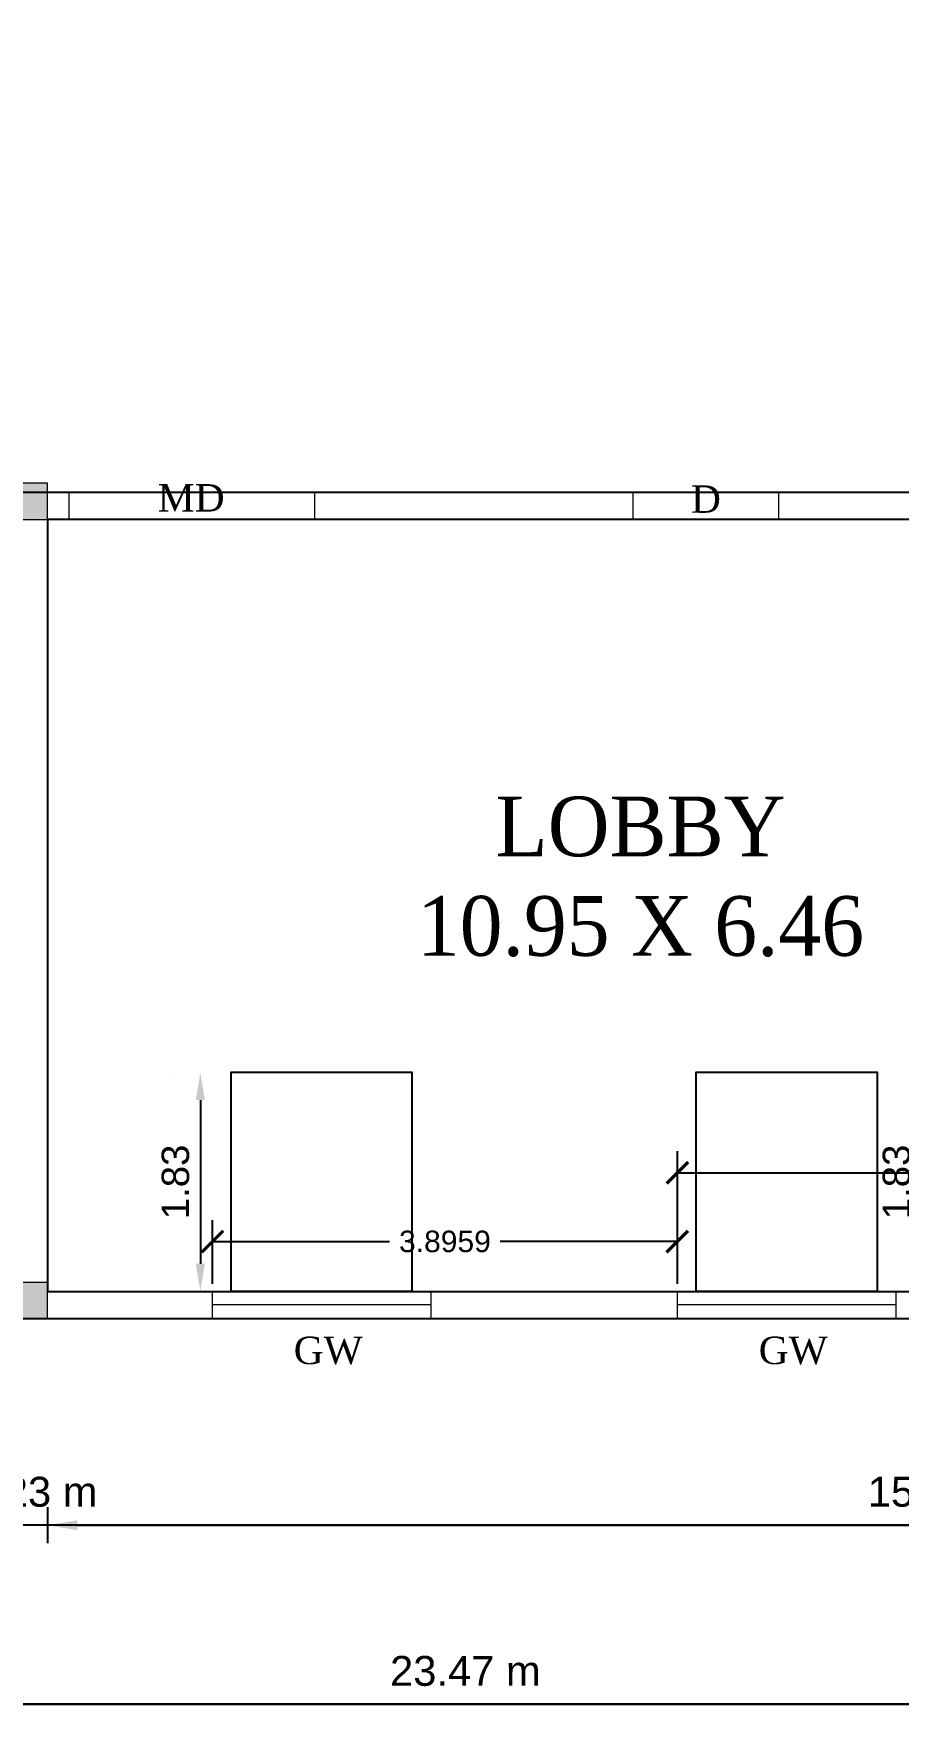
# Model space of a CAD drawing. Header units: metres. Extents: x -1561199 to -1560810, y 43748 to 43956.
# Drawn here: x -1560906.77 to -1560899.53, y 43808.43 to 43822.56 of the extents above; entities that cross this region are included whole.
import ezdxf

# ---------------------------------------------------------------- set-up
doc = ezdxf.new("R2010")
doc.units = ezdxf.units.M
doc.header["$LTSCALE"] = 750
doc.header["$MEASUREMENT"] = 0
doc.header["$PDMODE"] = 35
doc.header["$PDSIZE"] = 50
doc.layers.get('0').update_dxf_attribs({"lineweight": 5, "plot": 0})
doc.layers.get('Defpoints').update_dxf_attribs({"lineweight": 0})
doc.layers.add('BLK_1_COVERED_AREA', color=140, linetype='Continuous', plot=False)
for name, color, linetype in [('BLK_1_FLR_1_BLT_UP_AREA', 1, 'Continuous'), ('BLK_1_FLR_1_CARPET_AREA', 10, 'Continuous'), ('BLK_1_FLR_1_EXIT_WIDTH_DOOR', 2, 'Continuous'), ('BLK_1_FLR_1_REGULAR_ROOM_1', 117, 'Continuous'), ('BLK_1_FLR_1_REGULAR_ROOM_2', 117, 'Continuous'), ('BLK_1_FLR_1_ROOM_1_LIGHT_VENTILATION_1', 7, 'Continuous'), ('BLK_1_FLR_1_ROOM_2_LIGHT_VENTILATION_2', 7, 'Continuous')]:
    doc.layers.add(name, color=color, linetype=linetype)
doc.layers.add('column', color=242, linetype='Continuous', lineweight=25)
doc.layers.add('DIST_EXIT', color=7, linetype='Continuous', lineweight=0)
doc.styles.add('S', font='swiss.ttf')
doc.styles.get("Standard").update_dxf_attribs({"font": 'arial.ttf'})
doc.styles.add('style1', font='romans.shx', dxfattribs={"width": 0.95, "height": 200})
doc.dimstyles.new('METRIC', dxfattribs={"dimtxt": 0.45, "dimasz": 0.25, "dimexe": 0.15, "dimexo": 0.15, "dimgap": 0.15, "dimtad": 1, "dimzin": 0, "dimdsep": 46, "dimtxsty": 'S', "dimcen": 0, "dimclrd": 1, "dimclre": 1, "dimclrt": 5, "dimadec": 0, "dimazin": 2, "dimtfac": 1, "dimtix": 1, "dimtofl": 0, "dimtmove": 1, "dimatfit": 0, "dimfxl": 0, "dimtolj": 1, "dimtzin": 0, "dimarcsym": 0})
doc.dimstyles.new('STANDARD$0', dxfattribs={"dimscale": 0, "dimtxt": 9, "dimasz": 2, "dimexe": 2, "dimexo": 1, "dimgap": 0.5, "dimtad": 1, "dimdec": 1, "dimzin": 0, "dimdsep": 46, "dimlunit": 4, "dimtxsty": 'Standard', "dimblk1": 'ARCHTICK', "dimblk2": 'ARCHTICK', "dimsah": 1, "dimcen": 0, "dimdle": 1.5, "dimclrd": 1, "dimclre": 1, "dimclrt": 4, "dimadec": 0, "dimazin": 0, "dimtfac": 0.3, "dimtdec": 1, "dimtix": 1, "dimtmove": 0, "dimatfit": 3, "dimldrblk": 'ARCHTICK', "dimfxl": 0, "dimfrac": 2, "dimtolj": 1, "dimtzin": 0, "dimarcsym": 0})

# ---------------------------------------------------------------- blocks, each defined once
blk = doc.blocks.new('qwegwegwegwegwegwegwg')
at = {"layer": 'column', "lineweight": -2}
h = blk.add_hatch(color=256, dxfattribs=at)
h.dxf.hatch_style = 1
h.paths.add_polyline_path([(0, 0), (12, 0), (12, -24), (0, -24)])
blk.add_lwpolyline([(0, 0), (12, 0), (12, -24), (0, -24)], close=True, dxfattribs=at)
blk = doc.blocks.new('*D71')
at = {"color": 0, "lineweight": -2}
for p, q in [((-1560906.888, 43810.226), (-1560906.888, 43809.926)), ((-1560906.658, 43810.226), (-1560906.658, 43809.926)), ((-1560907.138, 43810.076), (-1560907.388, 43810.076)), ((-1560906.408, 43810.076), (-1560906.158, 43810.076))]:
    blk.add_line(p, q, dxfattribs=at)
at = {"color": 0}
for points in [[(-1560907.138, 43810.117), (-1560907.138, 43810.034), (-1560906.888, 43810.076)], [(-1560906.408, 43810.117), (-1560906.408, 43810.034), (-1560906.658, 43810.076)]]:
    blk.add_solid(points, dxfattribs=at)
at = {"layer": 'Defpoints', "color": 0}
for p in [(-1560906.888, 43814.849), (-1560906.658, 43814.849), (-1560906.658, 43810.076)]:
    blk.add_point(p, dxfattribs=at)
at = {"color": 0, "lineweight": -2, "insert": (-1560906.773, 43810.354), "char_height": 0.25, "attachment_point": 5, "style": 'S'}
blk.add_mtext('\\A1;0.23 m', dxfattribs=at)
blk = doc.blocks.new('*D72')
at = {"color": 0, "lineweight": -2}
for p, q in [((-1560906.658, 43810.226), (-1560906.658, 43809.926)), ((-1560891.652, 43810.226), (-1560891.652, 43809.926)), ((-1560906.408, 43810.076), (-1560891.902, 43810.076))]:
    blk.add_line(p, q, dxfattribs=at)
at = {"color": 0}
for points in [[(-1560906.408, 43810.117), (-1560906.408, 43810.034), (-1560906.658, 43810.076)], [(-1560891.902, 43810.117), (-1560891.902, 43810.034), (-1560891.652, 43810.076)]]:
    blk.add_solid(points, dxfattribs=at)
at = {"layer": 'Defpoints', "color": 0}
for p in [(-1560906.658, 43814.849), (-1560891.652, 43814.848), (-1560891.652, 43810.076)]:
    blk.add_point(p, dxfattribs=at)
at = {"color": 0, "lineweight": -2, "insert": (-1560899.155, 43810.354), "char_height": 0.25, "attachment_point": 5, "style": 'S'}
blk.add_mtext('\\A1;15.01 m', dxfattribs=at)
blk = doc.blocks.new('*D74')
at = {"color": 0, "lineweight": -2}
for p, q in [((-1560914.892, 43808.726), (-1560914.892, 43808.426)), ((-1560891.422, 43808.726), (-1560891.422, 43808.426)), ((-1560914.642, 43808.576), (-1560891.672, 43808.576))]:
    blk.add_line(p, q, dxfattribs=at)
at = {"color": 0}
for points in [[(-1560914.642, 43808.617), (-1560914.642, 43808.534), (-1560914.892, 43808.576)], [(-1560891.672, 43808.617), (-1560891.672, 43808.534), (-1560891.422, 43808.576)]]:
    blk.add_solid(points, dxfattribs=at)
at = {"layer": 'Defpoints', "color": 0}
for p in [(-1560914.892, 43814.544), (-1560891.422, 43814.544), (-1560891.422, 43808.576)]:
    blk.add_point(p, dxfattribs=at)
at = {"color": 0, "lineweight": -2, "insert": (-1560903.157, 43808.854), "char_height": 0.25, "attachment_point": 5, "style": 'S'}
blk.add_mtext('\\A1;23.47 m', dxfattribs=at)
blk = doc.blocks.new('_ArchTick')
at = {"color": 0, "linetype": 'ByBlock', "const_width": 0.15}
blk.add_lwpolyline([(-0.5, -0.5), (0.5, 0.5)], dxfattribs=at)
blk = doc.blocks.new('*D52')
at = {"layer": 'BLK_1_FLR_1_EXIT_WIDTH_DOOR', "color": 0, "lineweight": -2}
for p, q in [((-1560905.276, 43812.096), (-1560905.276, 43812.631)), ((-1560901.381, 43812.096), (-1560901.381, 43812.631)), ((-1560905.276, 43812.451), (-1560903.792, 43812.451)), ((-1560901.381, 43812.451), (-1560902.865, 43812.451))]:
    blk.add_line(p, q, dxfattribs=at)
at = {"layer": 'Defpoints', "color": 0}
for p in [(-1560905.276, 43812.451), (-1560905.276, 43812.034), (-1560901.381, 43812.034, 0)]:
    blk.add_point(p, dxfattribs=at)
at = {"layer": 'BLK_1_FLR_1_EXIT_WIDTH_DOOR', "color": 0, "lineweight": -2, "xscale": 0.18, "yscale": 0.18, "zscale": 0.18, "rotation": 180}
blk.add_blockref('_ArchTick', (-1560905.276, 43812.451), dxfattribs=at)
at = {"layer": 'BLK_1_FLR_1_EXIT_WIDTH_DOOR', "color": 0, "lineweight": -2, "xscale": 0.18, "yscale": 0.18, "zscale": 0.18}
blk.add_blockref('_ArchTick', (-1560901.381, 43812.451), dxfattribs=at)
at = {"layer": 'BLK_1_FLR_1_EXIT_WIDTH_DOOR', "color": 0, "insert": (-1560903.328, 43812.451), "char_height": 0.18, "attachment_point": 5}
blk.add_mtext('\\A1;3.8959', dxfattribs=at)
blk = doc.blocks.new('*D22')
at = {"layer": 'Defpoints', "color": 0}
for p in [(-1560901.381, 43813.027), (-1560895.712, 43812.457), (-1560901.381, 43812.034, 0)]:
    blk.add_point(p, dxfattribs=at)
at = {"layer": 'DIST_EXIT', "color": 0, "lineweight": -2}
for p, q in [((-1560901.381, 43812.096), (-1560901.381, 43813.207)), ((-1560895.712, 43812.519), (-1560895.712, 43813.207)), ((-1560901.381, 43813.027), (-1560899.01, 43813.027)), ((-1560895.712, 43813.027), (-1560898.083, 43813.027))]:
    blk.add_line(p, q, dxfattribs=at)
at = {"layer": 'DIST_EXIT', "color": 0, "lineweight": -2, "xscale": 0.18, "yscale": 0.18, "zscale": 0.18, "rotation": 180}
blk.add_blockref('_ArchTick', (-1560901.381, 43813.027), dxfattribs=at)
at = {"layer": 'DIST_EXIT', "color": 0, "lineweight": -2, "xscale": 0.18, "yscale": 0.18, "zscale": 0.18}
blk.add_blockref('_ArchTick', (-1560895.712, 43813.027), dxfattribs=at)
at = {"layer": 'DIST_EXIT', "color": 0, "insert": (-1560898.546, 43813.027), "char_height": 0.18, "attachment_point": 5}
blk.add_mtext('\\A1;5.6683', dxfattribs=at)
blk = doc.blocks.new('*D342')
at = {"layer": 'BLK_1_FLR_1_ROOM_1_LIGHT_VENTILATION_1', "color": 0, "lineweight": -2}
for p, q in [((-1560905.607, 43813.865), (-1560905.607, 43813.865)), ((-1560905.377, 43813.635), (-1560905.377, 43812.265)), ((-1560905.607, 43812.035), (-1560905.607, 43812.035))]:
    blk.add_line(p, q, dxfattribs=at)
at = {"layer": 'BLK_1_FLR_1_ROOM_1_LIGHT_VENTILATION_1', "color": 0}
for points in [[(-1560905.416, 43813.635), (-1560905.339, 43813.635), (-1560905.377, 43813.865)], [(-1560905.416, 43812.265), (-1560905.339, 43812.265), (-1560905.377, 43812.035)]]:
    blk.add_solid(points, dxfattribs=at)
at = {"layer": 'Defpoints', "color": 0}
for p in [(-1560905.121, 43813.865, -1487.645), (-1560905.377, 43812.035), (-1560905.121, 43812.035, -1487.645)]:
    blk.add_point(p, dxfattribs=at)
at = {"layer": 'BLK_1_FLR_1_ROOM_1_LIGHT_VENTILATION_1', "color": 0, "lineweight": -2, "insert": (-1560905.585, 43812.95), "char_height": 0.23, "attachment_point": 5, "rotation": 90}
blk.add_mtext('\\A1;1.83', dxfattribs=at)
blk = doc.blocks.new('*D343')
at = {"layer": 'BLK_1_FLR_1_ROOM_1_LIGHT_VENTILATION_1', "color": 0, "lineweight": -2}
for p, q in [((-1560899.107, 43813.865), (-1560899.106, 43813.865)), ((-1560899.336, 43813.635), (-1560899.336, 43812.265)), ((-1560899.107, 43812.035), (-1560899.106, 43812.035))]:
    blk.add_line(p, q, dxfattribs=at)
at = {"layer": 'BLK_1_FLR_1_ROOM_1_LIGHT_VENTILATION_1', "color": 0}
for points in [[(-1560899.375, 43813.635), (-1560899.298, 43813.635), (-1560899.336, 43813.865)], [(-1560899.375, 43812.265), (-1560899.298, 43812.265), (-1560899.336, 43812.035)]]:
    blk.add_solid(points, dxfattribs=at)
at = {"layer": 'Defpoints', "color": 0}
for p in [(-1560899.706, 43813.865, -1487.645), (-1560899.706, 43812.035, -1487.645), (-1560899.336, 43812.035)]:
    blk.add_point(p, dxfattribs=at)
at = {"layer": 'BLK_1_FLR_1_ROOM_1_LIGHT_VENTILATION_1', "color": 0, "lineweight": -2, "insert": (-1560899.544, 43812.95), "char_height": 0.23, "attachment_point": 5, "rotation": 90}
blk.add_mtext('\\A1;1.83', dxfattribs=at)

msp = doc.modelspace()

# ---------------------------------------------------------------- linework, layer by layer
for p, q in [((-1560906.47702, 43818.72685, -1487.64479), (-1560906.65785, 43818.72685, -1487.64479)), ((-1560906.47702, 43818.49685, -1487.64479), (-1560906.47702, 43818.72685, -1487.64479)), ((-1560906.47702, 43818.49685, -1487.64479), (-1560906.47702, 43818.72685, -1487.64479)), ((-1560901.75032, 43818.72685, -1487.64479), (-1560904.41702, 43818.72685, -1487.64479)), ((-1560904.41702, 43818.49685, -1487.64479), (-1560904.41702, 43818.72685, -1487.64479)), ((-1560904.41702, 43818.49685, -1487.64479), (-1560904.41702, 43818.72685, -1487.64479)), ((-1560901.75032, 43818.49685, -1487.64479), (-1560901.75032, 43818.72685, -1487.64479)), ((-1560901.75032, 43818.49685, -1487.64479), (-1560901.75032, 43818.72685, -1487.64479)), ((-1560895.71224, 43818.72685, -1487.64479), (-1560900.53032, 43818.72685, -1487.64479)), ((-1560900.53032, 43818.49685, -1487.64479), (-1560900.53032, 43818.72685, -1487.64479)), ((-1560906.47702, 43818.49685, -1487.64479), (-1560906.65785, 43818.49685, -1487.64479)), ((-1560906.65785, 43818.49685, -1487.64479), (-1560906.65785, 43812.10908, -1487.64479)), ((-1560906.47702, 43818.49685, -1487.64479), (-1560904.41702, 43818.49685, -1487.64479)), ((-1560895.71224, 43818.49685, -1487.64479), (-1560904.41702, 43818.49685, -1487.64479)), ((-1560905.27641, 43811.80535, -1487.64479), (-1560905.27641, 43812.03535, -1487.64479)), ((-1560905.27641, 43812.03535, -1487.64479), (-1560903.44641, 43812.03535, -1487.64479)), ((-1560903.44641, 43812.03535, -1487.64479), (-1560903.44641, 43811.80535, -1487.64479)), ((-1560901.38054, 43811.80535, -1487.64479), (-1560901.38054, 43812.03535, -1487.64479)), ((-1560901.38054, 43812.03535, -1487.64479), (-1560899.55054, 43812.03535, -1487.64479)), ((-1560899.55054, 43812.03535, -1487.64479), (-1560899.55054, 43811.80535, -1487.64479)), ((-1560903.44641, 43811.92035, -1487.64479), (-1560905.27641, 43811.92035, -1487.64479)), ((-1560899.55054, 43811.92035, -1487.64479), (-1560901.38054, 43811.92035, -1487.64479)), ((-1560914.89239, 43811.80395, -1487.64479), (-1560891.42224, 43811.80395, -1487.64479)), ((-1560903.44641, 43811.80535, -1487.64479), (-1560905.27641, 43811.80535, -1487.64479)), ((-1560899.55054, 43811.80535, -1487.64479), (-1560901.38054, 43811.80535, -1487.64479))]:
    msp.add_line(p, q)
at = {"color": 1}
for p, q in [((-1560906.65785, 43812.03395, -1487.64479), (-1560901.38054, 43812.03395, -1487.64479)), ((-1560914.89239, 43811.80395, -1487.64479), (-1560891.42224, 43811.80395, -1487.64479))]:
    msp.add_line(p, q, dxfattribs=at)
at = {"color": 0, "lineweight": -2}
for p, q in [((-1560891.42224, 43810.0758, -2251.29486), (-1560914.66224, 43810.0758, -2250.49574)), ((-1560891.42224, 43808.5758, -2251.29486), (-1560914.66224, 43808.5758, -2250.49574))]:
    msp.add_line(p, q, dxfattribs=at)
at = {"layer": 'BLK_1_COVERED_AREA', "color": 140, "linetype": 'Continuous', "elevation": -1487.64479}
msp.add_lwpolyline([(-1560903.86593, 43844.98424), (-1560903.86593, 43841.95964), (-1560891.42224, 43841.95964), (-1560891.42224, 43811.80395), (-1560914.89239, 43811.80395), (-1560914.89224, 43841.95964), (-1560909.15207, 43841.95964), (-1560909.15207, 43844.98424)], close=True, dxfattribs=at)
at = {"layer": 'BLK_1_FLR_1_BLT_UP_AREA', "color": 13, "linetype": 'Continuous', "elevation": -2251.29486}
msp.add_lwpolyline([(-1560903.86593, 43844.98424), (-1560903.86593, 43841.95964), (-1560891.42224, 43841.95964), (-1560891.42224, 43811.80395), (-1560914.89239, 43811.80395), (-1560914.89224, 43841.95964), (-1560909.15207, 43841.95964), (-1560909.15207, 43844.98424)], close=True, dxfattribs=at)
at = {"layer": 'BLK_1_FLR_1_CARPET_AREA', "color": 13, "linetype": 'Continuous'}
for points, elevation in [([(-1560891.65224, 43826.63045), (-1560891.65224, 43841.73104), (-1560914.66084, 43841.73104), (-1560914.66084, 43812.03395), (-1560906.88785, 43812.03395), (-1560906.88785, 43818.72685), (-1560895.83084, 43818.72685), (-1560895.83084, 43826.63045)], -1466.575), ([(-1560895.71224, 43818.49685), (-1560906.65785, 43818.49685), (-1560906.65785, 43812.03395), (-1560895.71224, 43812.03395)], -1487.64479)]:
    msp.add_lwpolyline(points, close=True, dxfattribs=dict(at, elevation=elevation))
at = {"layer": 'BLK_1_FLR_1_REGULAR_ROOM_1', "color": 2, "elevation": -1466.575}
msp.add_lwpolyline([(-1560891.65224, 43826.63045), (-1560891.65224, 43841.73104), (-1560914.66084, 43841.73104), (-1560914.66084, 43812.03395), (-1560906.88785, 43812.03395), (-1560906.88785, 43818.72685), (-1560895.83084, 43818.72685), (-1560895.83084, 43826.63045)], close=True, dxfattribs=at)
at = {"layer": 'BLK_1_FLR_1_REGULAR_ROOM_2', "color": 2, "elevation": -1487.64479}
msp.add_lwpolyline([(-1560895.71224, 43818.49685), (-1560906.65785, 43818.49685), (-1560906.65785, 43812.03395), (-1560895.71224, 43812.03395)], close=True, dxfattribs=at)
at = {"layer": 'BLK_1_FLR_1_ROOM_2_LIGHT_VENTILATION_2', "color": 2, "lineweight": -2, "elevation": -1487.64479}
for points in [[(-1560903.60141, 43812.03535), (-1560903.60141, 43813.86535), (-1560905.12141, 43813.86535), (-1560905.12141, 43812.03535)], [(-1560899.70554, 43812.03535), (-1560899.70554, 43813.86535), (-1560901.22554, 43813.86535), (-1560901.22554, 43812.03535)]]:
    msp.add_lwpolyline(points, close=True, dxfattribs=at)

# ---------------------------------------------------------------- block references
at = {"xscale": -0.025427, "yscale": 0.025427, "zscale": 0.025427, "rotation": 270}
for p in [(-1560906.65785, 43818.49685, -1487.64479), (-1560906.65785, 43811.80395, -1487.64479)]:
    msp.add_blockref('qwegwegwegwegwegwegwg', p, dxfattribs=at)

# ---------------------------------------------------------------- texts
at = {"char_height": 0.23, "width": 1.6153676}
for s, insert, attachment_point in [('{\\fBookman Old Style|b0|i0|c0|p18;MD}', (-1560905.73356, 43818.79364, -1106.17743), 1), ('{\\fBookman Old Style|b0|i0|c0|p18;D}', (-1560901.26707, 43818.7831, -1106.17743), 1), ('{\\fBookman Old Style|b0|i0|c0|p18;GW}', (-1560904.59521, 43811.41949, -364.62446), 7), ('{\\fBookman Old Style|b0|i0|c0|p18;GW}', (-1560900.69934, 43811.41949, -364.62446), 7)]:
    msp.add_mtext(s, dxfattribs=dict(at, insert=insert, attachment_point=attachment_point))
at = {"color": 0, "insert": (-1560901.68961, 43814.83318, -1487.64479), "char_height": 0.5, "attachment_point": 8, "style": 'style1'}
msp.add_mtext('{\\fBookman Old Style|b0|i0|c0|p18;LOBBY\\P10.95 X 6.46}', dxfattribs=at)

# ---------------------------------------------------------------- dimensions: what is measured, and where the dimension line sits
at = {"color": 0, "lineweight": -2}
for base, p1, p2, picture, middle in [((-1560906.65785, 43810.0758, -1487.64479), (-1560906.88785, 43814.84877, -1487.64479), (-1560906.65785, 43814.84877, -1487.64479), '*D71', (-1560906.77285, 43810.35428, -1487.64479)), ((-1560891.65224, 43810.0758, -1487.64479), (-1560906.65785, 43814.84877, -1487.64479), (-1560891.65224, 43814.84844, -1487.64479), '*D72', (-1560899.15505, 43810.35428, -1487.64479)), ((-1560891.42224, 43808.5758, -1487.64479), (-1560914.89224, 43814.54364, -1487.64479), (-1560891.42224, 43814.54364, -1487.64479), '*D74', (-1560903.15724, 43808.85428, -1487.64479))]:
    dim = msp.add_linear_dim(base=base, p1=p1, p2=p2, dimstyle='METRIC', override={"dimtxt": 0.25, "dimpost": ' m', "dimclrd": 0, "dimclre": 0, "dimclrt": 0}, dxfattribs=at)
    dim.commit()
    dim.dimension.update_dxf_attribs({"geometry": picture, "text_midpoint": middle})
at = {"layer": 'BLK_1_FLR_1_EXIT_WIDTH_DOOR', "color": 2}
dim = msp.add_linear_dim(base=(-1560905.27641, 43812.45088, -1487.64479), p1=(-1560901.38054, 43812.03395, -1487.64482), p2=(-1560905.27641, 43812.03395, -1487.64479), angle=180, dimstyle='STANDARD$0', override={"dimscale": 1, "dimtxt": 0.18, "dimasz": 0.18, "dimexe": 0.18, "dimexo": 0.0625, "dimgap": 0.09, "dimtad": 0, "dimtih": 1, "dimtoh": 1, "dimdec": 4, "dimlunit": 2, "dimcen": 0.09, "dimdle": 0, "dimclrd": 0, "dimclre": 0, "dimclrt": 0, "dimtdec": 4, "dimtix": 0, "dimtofl": 0, "dimfrac": 0}, dxfattribs=at)
dim.commit()
dim.dimension.update_dxf_attribs({"geometry": '*D52', "text_midpoint": (-1560903.32848, 43812.45088, -1487.64479)})
at = {"layer": 'BLK_1_FLR_1_ROOM_1_LIGHT_VENTILATION_1', "color": 232, "lineweight": -2}
for base, p1, p2, picture, middle in [((-1560905.3774, 43812.03535), (-1560905.12141, 43813.86535, -1487.64479), (-1560905.12141, 43812.03535, -1487.64479), '*D342', (-1560905.58491, 43812.95035)), ((-1560899.33641, 43812.03535), (-1560899.70554, 43813.86535, -1487.64479), (-1560899.70554, 43812.03535, -1487.64479), '*D343', (-1560899.54392, 43812.95035))]:
    dim = msp.add_linear_dim(base=base, p1=p1, p2=p2, angle=90, dimstyle='STANDARD$0', override={"dimscale": 1, "dimtxt": 0.23, "dimasz": 0.23, "dimexe": 0.23, "dimexo": 0.23, "dimgap": 0.09, "dimdec": 2, "dimlunit": 2, "dimsah": 0, "dimcen": 0.09, "dimdle": 0, "dimclrd": 0, "dimclre": 0, "dimclrt": 0, "dimtfac": 1, "dimtdec": 2, "dimtix": 0, "dimtofl": 0, "dimfxl": 0.23, "dimfxlon": 1, "dimfrac": 0}, dxfattribs=at)
    dim.commit()
    dim.dimension.update_dxf_attribs({"geometry": picture, "text_midpoint": middle})
at = {"layer": 'DIST_EXIT', "color": 7}
dim = msp.add_linear_dim(base=(-1560901.38054, 43813.02732, -1487.64479), p1=(-1560895.71224, 43812.45679, -1487.64479), p2=(-1560901.38054, 43812.03395, -1487.6445), dimstyle='STANDARD$0', override={"dimscale": 1, "dimtxt": 0.18, "dimasz": 0.18, "dimexe": 0.18, "dimexo": 0.0625, "dimgap": 0.09, "dimtad": 0, "dimtih": 1, "dimtoh": 1, "dimdec": 4, "dimlunit": 2, "dimcen": 0.09, "dimdle": 0, "dimclrd": 0, "dimclre": 0, "dimclrt": 0, "dimtdec": 4, "dimtix": 0, "dimtofl": 0, "dimfrac": 0}, dxfattribs=at)
dim.commit()
dim.dimension.update_dxf_attribs({"geometry": '*D22', "text_midpoint": (-1560898.54639, 43813.02732, -1487.64479)})

doc.saveas('drawing.dxf')
